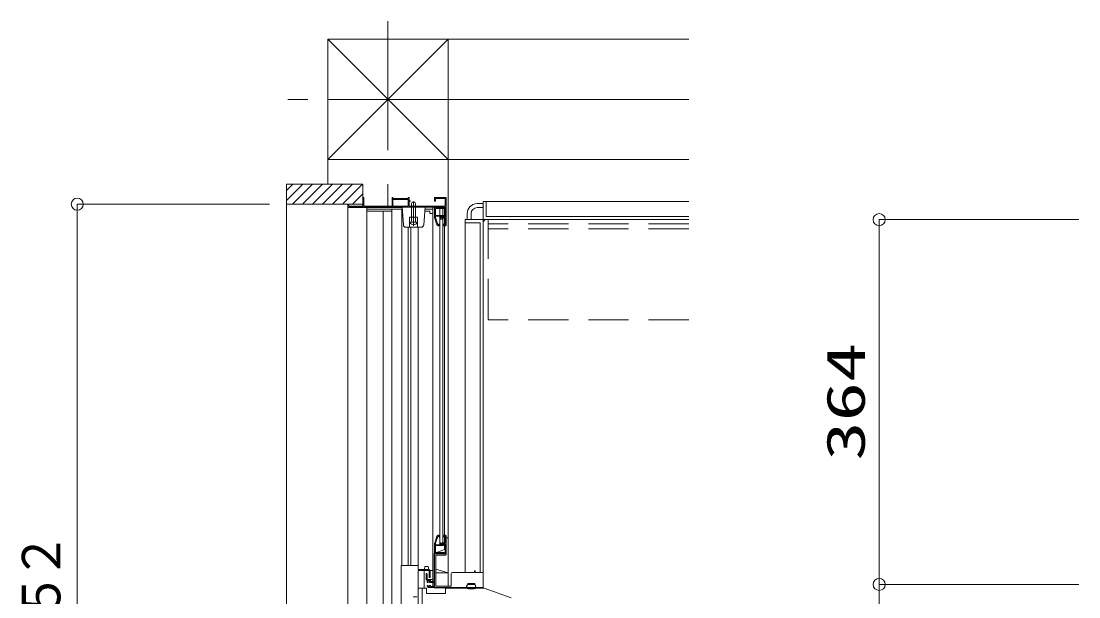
# Model space of a CAD drawing. Units: millimetres on the paper. Extents: x -305 to 305, y -152 to 152.
# Drawn here: x -228 to -175.2, y 47.3 to 76 of the extents above; entities that cross this region are included whole.
import ezdxf
from ezdxf.enums import TextEntityAlignment as Align

# ---------------------------------------------------------------- set-up
doc = ezdxf.new("R2010")
doc.units = ezdxf.units.MM
doc.linetypes.add('DASHED2', pattern=[3, 2, -1])
doc.linetypes.add('LONG_CHAIN', pattern=[21, 18, -1, 1, -1])
doc.layers.add('0-0_0', color=7, linetype='Continuous', lineweight=9)
doc.layers.add('0-1_VIEW0001', color=7, linetype='Continuous', lineweight=9)
doc.styles.add('ＭＳ ゴシック', font='')
doc.styles.get('ＭＳ ゴシック').set_extended_font_data('MS Gothic')

# ---------------------------------------------------------------- blocks, each defined once
blk = doc.blocks.new('_ORIGIN')
at = {"layer": '0-0_0'}
blk.add_line((0, 0), (-1, 0), dxfattribs=at)
blk.add_circle((0, 0), 0.5, dxfattribs=at)

msp = doc.modelspace()

# ---------------------------------------------------------------- linework, layer by layer
at = {"layer": '0-1_VIEW0001', "linetype": 'LONG_CHAIN'}
for p, q in [((-209.684, 75.998), (-209.684, 69.568)), ((-194.684, 72.093), (-214.683, 72.093)), ((-209.684, 67.868), (-209.684, 66.768))]:
    msp.add_line(p, q, dxfattribs=at)
at = {"layer": '0-1_VIEW0001'}
for p, q in [((-206.684, 75.092), (-212.684, 69.092)), ((-194.684, 75.092), (-212.684, 75.092)), ((-212.684, 75.092), (-212.684, 67.868)), ((-206.684, 69.092), (-212.683, 75.092)), ((-206.684, 75.092), (-206.684, 47.803)), ((-194.684, 69.092), (-212.684, 69.092)), ((-214.754, 67.052), (-213.939, 67.868)), ((-214.754, 67.868), (-214.754, 8.293)), ((-214.754, 67.868), (-210.934, 67.868)), ((-214.754, 67.547), (-214.434, 67.868)), ((-214.444, 66.868), (-213.444, 67.868)), ((-213.949, 66.868), (-212.949, 67.868)), ((-213.454, 66.868), (-212.454, 67.868)), ((-212.954, 66.868), (-211.954, 67.868)), ((-212.454, 66.868), (-211.454, 67.868)), ((-211.954, 66.868), (-210.954, 67.868)), ((-210.934, 66.768), (-210.934, 67.868)), ((-211.454, 66.868), (-210.934, 67.388)), ((-209.439, 67.193), (-209.484, 67.193)), ((-209.484, 67.193), (-209.484, 66.768)), ((-209.439, 67.143), (-209.439, 67.193)), ((-208.679, 67.098), (-209.439, 67.098)), ((-209.439, 67.098), (-209.439, 66.768)), ((-208.679, 66.768), (-208.679, 67.098)), ((-207.359, 67.193), (-207.359, 67.033)), ((-206.799, 67.193), (-207.359, 67.193)), ((-207.344, 67.018), (-207.334, 67.018)), ((-206.784, 65.818), (-206.784, 67.178)), ((-215.599, 66.868), (-225.183, 66.868)), ((-214.754, 66.868), (-210.934, 66.868)), ((-211.684, 66.693), (-211.684, 12.488)), ((-208.982, 66.693), (-211.684, 66.693)), ((-211.649, 66.868), (-211.669, 66.868)), ((-210.744, 66.693), (-210.744, 11.316)), ((-210.744, 66.623), (-208.979, 66.623)), ((-209.499, 66.523), (-210.744, 66.523)), ((-209.929, 30.468), (-209.929, 66.523)), ((-209.499, 66.623), (-209.499, 30.468)), ((-208.679, 66.768), (-209.439, 66.768)), ((-208.989, 48.843), (-208.989, 66.623)), ((-208.984, 66.718), (-208.918, 65.833)), ((-208.474, 66.968), (-208.509, 66.898)), ((-208.509, 66.038), (-208.509, 66.898)), ((-208.409, 65.793), (-208.409, 66.992)), ((-208.309, 66.038), (-208.309, 66.898)), ((-207.834, 66.718), (-207.9, 65.833)), ((-207.61, 66.523), (-207.849, 66.523)), ((-207.841, 66.623), (-207.444, 66.623)), ((-207.604, 66.398), (-207.604, 66.515)), ((-207.444, 66.718), (-207.444, 47.768)), ((-207.344, 66.718), (-207.324, 66.718)), ((-207.314, 66.718), (-207.314, 66.703)), ((-207.314, 66.703), (-206.932, 66.703)), ((-206.899, 66.658), (-207.314, 66.658)), ((-207.314, 66.658), (-207.314, 66.308)), ((-207.104, 49.873), (-207.104, 66.693)), ((-206.944, 66.693), (-206.944, 49.968)), ((-206.864, 49.643), (-206.864, 66.693)), ((-205.234, 66.893), (-204.934, 66.893)), ((-205.234, 66.693), (-204.934, 66.693)), ((-204.934, 66.993), (-194.684, 66.993)), ((-204.934, 66.118), (-204.934, 66.993)), ((-204.784, 66.243), (-204.784, 66.993)), ((-225.183, 9.893), (-225.183, 66.268)), ((-208.609, 66.218), (-208.209, 66.218)), ((-208.609, 65.718), (-208.609, 66.218)), ((-208.589, 65.968), (-208.229, 65.968)), ((-208.509, 66.038), (-208.502, 65.997)), ((-208.309, 66.038), (-208.316, 65.997)), ((-208.209, 65.718), (-208.209, 66.218)), ((-207.444, 66.398), (-207.604, 66.398)), ((-207.314, 66.308), (-206.996, 66.308)), ((-206.944, 66.118), (-207.104, 66.118)), ((-207.084, 66.198), (-207.084, 66.187)), ((-207.036, 66.241), (-207.072, 66.22)), ((-207.062, 66.174), (-207.016, 66.2)), ((-206.994, 66.248), (-207.011, 66.248)), ((-206.983, 66.237), (-207.004, 66.258)), ((-206.998, 66.198), (-206.972, 66.172)), ((-206.986, 66.303), (-206.972, 66.289)), ((-206.953, 66.217), (-206.977, 66.24)), ((-206.969, 66.233), (-206.973, 66.233)), ((-206.954, 66.287), (-206.92, 66.306)), ((-206.877, 66.278), (-206.95, 66.238)), ((-206.913, 66.308), (-206.884, 66.308)), ((-206.869, 66.293), (-206.869, 66.291)), ((-205.834, 66.093), (-205.834, 48.493)), ((-204.959, 66.093), (-205.834, 66.093)), ((-205.734, 66.393), (-205.734, 66.093)), ((-205.534, 66.393), (-205.534, 66.093)), ((-204.934, 66.068), (-204.934, 47.758)), ((-204.909, 66.093), (-194.684, 66.093)), ((-204.784, 66.243), (-194.684, 66.243)), ((-194.684, 66.093), (-204.784, 66.093)), ((-175.223, 66.093), (-185.183, 66.093)), ((-208.793, 65.718), (-208.025, 65.718)), ((-208.681, 48.843), (-208.681, 65.718)), ((-208.541, 65.718), (-208.541, 48.843)), ((-208.184, 65.719), (-208.184, 48.643)), ((-207.15, 65.793), (-207.197, 65.793)), ((-207.19, 65.838), (-207.169, 65.838)), ((-207.158, 65.842), (-207.122, 65.878)), ((-207.098, 65.838), (-207.139, 65.797)), ((-207.111, 65.883), (-207.109, 65.883)), ((-207.094, 65.868), (-207.094, 65.849)), ((-206.919, 65.868), (-206.944, 65.868)), ((-206.944, 65.853), (-206.944, 65.808)), ((-206.944, 65.793), (-206.809, 65.793)), ((-206.839, 65.843), (-206.894, 65.843)), ((-205.084, 65.943), (-205.834, 65.943)), ((-205.084, 65.943), (-205.084, 48.493)), ((-204.934, 65.943), (-204.934, 47.758)), ((-185.183, 48.493), (-185.183, 65.493)), ((-207.245, 50.308), (-207.354, 49.957)), ((-207.311, 49.944), (-207.204, 50.287)), ((-207.15, 50.343), (-207.197, 50.343)), ((-207.19, 50.298), (-207.169, 50.298)), ((-207.158, 50.293), (-207.122, 50.257)), ((-207.098, 50.297), (-207.139, 50.338)), ((-207.111, 50.253), (-207.109, 50.253)), ((-207.094, 50.268), (-207.094, 50.286)), ((-206.944, 50.283), (-206.944, 50.328)), ((-206.929, 50.343), (-206.809, 50.343)), ((-206.919, 50.268), (-206.929, 50.268)), ((-206.849, 50.293), (-206.894, 50.293)), ((-206.839, 49.978), (-206.839, 50.283)), ((-206.784, 50.318), (-206.784, 49.383)), ((-206.684, 50.218), (-206.784, 50.218)), ((-206.864, 49.643), (-207.384, 49.443)), ((-207.359, 49.927), (-207.359, 49.433)), ((-207.314, 49.888), (-207.314, 49.927)), ((-207.314, 49.493), (-207.314, 49.813)), ((-207.015, 49.873), (-207.299, 49.873)), ((-207.299, 49.828), (-206.996, 49.828)), ((-207.084, 49.937), (-207.084, 49.949)), ((-207.035, 49.894), (-207.071, 49.915)), ((-207.061, 49.962), (-207.016, 49.935)), ((-206.994, 49.888), (-207.01, 49.888)), ((-206.983, 49.898), (-207.004, 49.877)), ((-206.998, 49.937), (-206.972, 49.963)), ((-206.986, 49.832), (-206.972, 49.846)), ((-206.953, 49.918), (-206.976, 49.895)), ((-206.969, 49.903), (-206.973, 49.903)), ((-206.961, 49.968), (-206.849, 49.968)), ((-206.954, 49.848), (-206.92, 49.83)), ((-206.877, 49.857), (-206.95, 49.898)), ((-206.849, 49.923), (-206.943, 49.923)), ((-206.913, 49.828), (-206.884, 49.828)), ((-206.869, 49.843), (-206.869, 49.844)), ((-206.839, 49.428), (-206.839, 49.913)), ((-207.384, 47.718), (-207.384, 49.443)), ((-207.359, 48.038), (-207.359, 49.403)), ((-207.344, 49.418), (-207.324, 49.418)), ((-207.344, 49.418), (-206.849, 49.418)), ((-206.899, 49.478), (-207.299, 49.478)), ((-207.299, 49.358), (-207.299, 47.803)), ((-206.809, 49.358), (-207.299, 49.358)), ((-207.298, 49.433), (-206.932, 49.433)), ((-209.034, 48.801), (-209.034, 29.088)), ((-208.994, 48.843), (-208.184, 48.843)), ((-208.184, 48.643), (-207.633, 48.643)), ((-208.184, 48.593), (-207.444, 48.593)), ((-208.184, 48.593), (-208.184, 28.518)), ((-207.884, 48.593), (-207.884, 47.708)), ((-207.866, 48.658), (-207.861, 48.683)), ((-207.866, 48.658), (-207.866, 48.593)), ((-207.861, 48.683), (-207.847, 48.755)), ((-207.847, 48.755), (-207.841, 48.783)), ((-207.671, 48.755), (-207.656, 48.683)), ((-207.656, 48.683), (-207.651, 48.658)), ((-207.651, 48.658), (-207.651, 48.593)), ((-207.633, 48.258), (-207.633, 48.578)), ((-207.583, 48.593), (-207.583, 48.258)), ((-207.299, 48.647), (-206.684, 48.468)), ((-205.374, 48.508), (-205.374, 48.558)), ((-205.364, 48.568), (-205.344, 48.568)), ((-205.334, 48.558), (-205.334, 48.508)), ((-207.784, 48.153), (-207.784, 48.428)), ((-207.756, 48.435), (-207.736, 48.401)), ((-207.734, 48.393), (-207.734, 48.158)), ((-207.734, 48.003), (-207.734, 48.089)), ((-207.719, 48.143), (-207.444, 48.143)), ((-207.684, 48.083), (-207.684, 48.003)), ((-207.619, 48.093), (-207.674, 48.093)), ((-207.598, 48.243), (-207.618, 48.243)), ((-207.609, 48.003), (-207.609, 48.083)), ((-207.559, 48.128), (-207.559, 48.048)), ((-207.549, 48.038), (-207.359, 48.038)), ((-206.684, 48.468), (-207.299, 48.468)), ((-206.534, 47.803), (-206.534, 48.443)), ((-206.484, 48.493), (-205.389, 48.493)), ((-205.319, 48.493), (-204.984, 48.493)), ((-204.934, 48.443), (-204.934, 47.758)), ((-207.759, 47.708), (-208.184, 47.708)), ((-207.984, 11.291), (-207.984, 47.708)), ((-207.734, 47.793), (-207.734, 47.823)), ((-207.699, 47.988), (-207.719, 47.988)), ((-207.719, 47.838), (-207.699, 47.838)), ((-207.684, 47.823), (-207.684, 47.793)), ((-204.949, 47.743), (-207.684, 47.743)), ((-207.674, 47.783), (-207.619, 47.783)), ((-207.609, 47.793), (-207.609, 47.823)), ((-207.594, 47.838), (-207.584, 47.838)), ((-207.569, 47.823), (-207.569, 47.803)), ((-207.359, 47.793), (-207.559, 47.793)), ((-207.384, 47.768), (-207.444, 47.768)), ((-207.299, 47.803), (-206.534, 47.803)), ((-206.822, 47.708), (-204.916, 47.708)), ((-206.822, 47.708), (-206.822, 47.443)), ((-205.834, 47.743), (-205.834, 47.723)), ((-205.709, 47.893), (-205.768, 47.814)), ((-205.751, 47.758), (-205.751, 47.777)), ((-205.709, 47.943), (-205.709, 47.893)), ((-205.709, 47.943), (-205.359, 47.943)), ((-205.359, 47.893), (-205.709, 47.893)), ((-205.359, 47.943), (-205.359, 47.893)), ((-205.359, 47.893), (-205.299, 47.814)), ((-205.316, 47.758), (-205.316, 47.777)), ((-205.234, 47.743), (-205.234, 47.723)), ((-204.883, 47.702), (-203.532, 47.219)), ((-175.223, 47.893), (-185.183, 47.893)), ((-175.223, 47.893), (-185.183, 47.893)), ((-208.249, 47.273), (-208.409, 47.273)), ((-185.183, 9.893), (-185.183, 47.293))]:
    msp.add_line(p, q, dxfattribs=at)
at = {"layer": '0-1_VIEW0001', "color": 6, "linetype": 'DASHED2'}
for p, q in [((-204.684, 61.143), (-204.684, 66.093)), ((-194.684, 65.893), (-204.684, 65.893)), ((-194.684, 65.643), (-204.684, 65.643)), ((-194.684, 61.093), (-204.684, 61.093))]:
    msp.add_line(p, q, dxfattribs=at)
at = {"layer": '0-1_VIEW0001'}
for points in [[(-209.484, 66.768), (-210.889, 66.768), (-210.889, 67.193), (-210.934, 67.193)], [(-208.679, 67.193), (-208.679, 67.143), (-209.439, 67.143)], [(-208.634, 67.038), (-208.634, 67.193), (-208.679, 67.193)], [(-206.839, 67.148), (-206.839, 66.768), (-208.634, 66.768), (-208.634, 66.993), (-208.584, 66.993)], [(-208.584, 66.993), (-208.584, 67.038), (-208.634, 67.038)], [(-207.359, 67.033), (-207.355, 67.022), (-207.344, 67.018)], [(-207.334, 67.018), (-207.323, 67.022), (-207.319, 67.033)], [(-207.319, 67.033), (-207.319, 67.148), (-206.839, 67.148)], [(-206.784, 67.178), (-206.788, 67.188), (-206.799, 67.193)], [(-211.684, 66.868), (-211.684, 66.718), (-206.839, 66.718), (-206.839, 66.213), (-206.943, 66.213)], [(-210.934, 66.768), (-211.634, 66.768), (-211.634, 66.868)], [(-208.309, 66.898), (-208.344, 66.968), (-208.474, 66.968)], [(-207.61, 66.523), (-207.608, 66.523), (-207.606, 66.522), (-207.604, 66.519), (-207.604, 66.517), (-207.604, 66.515)], [(-207.245, 65.828), (-207.359, 66.193), (-207.359, 66.718)], [(-206.932, 66.703), (-206.926, 66.704), (-206.921, 66.708)], [(-206.921, 66.708), (-206.871, 66.7), (-206.899, 66.658)], [(-207.015, 66.263), (-207.314, 66.263), (-207.314, 66.2), (-207.204, 65.848)], [(-207.072, 66.22), (-207.081, 66.211), (-207.084, 66.198)], [(-207.084, 66.187), (-207.077, 66.174), (-207.062, 66.174)], [(-207.011, 66.248), (-207.024, 66.246), (-207.036, 66.241)], [(-207.016, 66.2), (-207.007, 66.202), (-206.998, 66.198)], [(-207.004, 66.258), (-207.009, 66.261), (-207.015, 66.263)], [(-206.996, 66.308), (-206.991, 66.306), (-206.986, 66.303)], [(-206.977, 66.24), (-206.985, 66.246), (-206.994, 66.248)], [(-206.973, 66.233), (-206.978, 66.234), (-206.983, 66.237)], [(-206.972, 66.289), (-206.963, 66.285), (-206.954, 66.287)], [(-206.972, 66.172), (-206.967, 66.169), (-206.961, 66.168)], [(-206.95, 66.238), (-206.959, 66.234), (-206.969, 66.233)], [(-206.961, 66.168), (-206.839, 66.168), (-206.839, 65.843)], [(-206.943, 66.213), (-206.949, 66.214), (-206.953, 66.217)], [(-206.92, 66.306), (-206.916, 66.307), (-206.913, 66.308)], [(-206.884, 66.308), (-206.873, 66.303), (-206.869, 66.293)], [(-206.869, 66.291), (-206.871, 66.284), (-206.877, 66.278)], [(-207.197, 65.793), (-207.227, 65.802), (-207.245, 65.828)], [(-207.204, 65.848), (-207.199, 65.841), (-207.19, 65.838)], [(-207.169, 65.838), (-207.163, 65.839), (-207.158, 65.842)], [(-207.139, 65.797), (-207.144, 65.794), (-207.15, 65.793)], [(-207.122, 65.878), (-207.117, 65.881), (-207.111, 65.883)], [(-207.109, 65.883), (-207.098, 65.878), (-207.094, 65.868)], [(-207.094, 65.849), (-207.095, 65.843), (-207.098, 65.838)], [(-206.894, 65.843), (-206.901, 65.846), (-206.904, 65.853), (-206.908, 65.863), (-206.919, 65.868)], [(-206.809, 65.793), (-206.791, 65.8), (-206.784, 65.818)], [(-207.197, 50.343), (-207.227, 50.333), (-207.245, 50.308)], [(-207.204, 50.287), (-207.199, 50.295), (-207.19, 50.298)], [(-207.169, 50.298), (-207.163, 50.297), (-207.158, 50.293)], [(-207.139, 50.338), (-207.144, 50.342), (-207.15, 50.343)], [(-207.122, 50.257), (-207.117, 50.254), (-207.111, 50.253)], [(-207.109, 50.253), (-207.098, 50.257), (-207.094, 50.268)], [(-207.094, 50.286), (-207.095, 50.292), (-207.098, 50.297)], [(-206.944, 50.328), (-206.939, 50.338), (-206.929, 50.343)], [(-206.929, 50.268), (-206.939, 50.272), (-206.944, 50.283)], [(-206.894, 50.293), (-206.901, 50.29), (-206.904, 50.283), (-206.908, 50.272), (-206.919, 50.268)], [(-206.839, 50.283), (-206.842, 50.29), (-206.849, 50.293)], [(-206.809, 50.343), (-206.791, 50.335), (-206.784, 50.318)], [(-207.354, 49.957), (-207.358, 49.942), (-207.359, 49.927)], [(-207.314, 49.927), (-207.313, 49.936), (-207.311, 49.944)], [(-207.299, 49.873), (-207.309, 49.877), (-207.314, 49.888)], [(-207.314, 49.813), (-207.309, 49.823), (-207.299, 49.828)], [(-207.084, 49.949), (-207.076, 49.962), (-207.061, 49.962)], [(-207.071, 49.915), (-207.08, 49.925), (-207.084, 49.937)], [(-207.01, 49.888), (-207.023, 49.889), (-207.035, 49.894)], [(-207.016, 49.935), (-207.006, 49.933), (-206.998, 49.937)], [(-207.004, 49.877), (-207.009, 49.874), (-207.015, 49.873)], [(-206.996, 49.828), (-206.991, 49.829), (-206.986, 49.832)], [(-206.976, 49.895), (-206.985, 49.89), (-206.994, 49.888)], [(-206.973, 49.903), (-206.978, 49.902), (-206.983, 49.898)], [(-206.972, 49.963), (-206.967, 49.967), (-206.961, 49.968)], [(-206.972, 49.846), (-206.963, 49.85), (-206.954, 49.848)], [(-206.95, 49.898), (-206.959, 49.901), (-206.969, 49.903)], [(-206.943, 49.923), (-206.948, 49.922), (-206.953, 49.918)], [(-206.92, 49.83), (-206.916, 49.828), (-206.913, 49.828)], [(-206.884, 49.828), (-206.873, 49.832), (-206.869, 49.843)], [(-206.869, 49.844), (-206.871, 49.851), (-206.877, 49.857)], [(-206.849, 49.968), (-206.842, 49.971), (-206.839, 49.978)], [(-206.839, 49.913), (-206.842, 49.92), (-206.849, 49.923)], [(-207.359, 49.433), (-207.354, 49.422), (-207.344, 49.418)], [(-207.359, 49.403), (-207.354, 49.413), (-207.344, 49.418)], [(-207.324, 49.418), (-207.316, 49.42), (-207.311, 49.425), (-207.305, 49.431), (-207.298, 49.433)], [(-207.299, 49.478), (-207.309, 49.482), (-207.314, 49.493)], [(-206.932, 49.433), (-206.926, 49.431), (-206.921, 49.428)], [(-206.921, 49.428), (-206.871, 49.435), (-206.899, 49.478)], [(-206.849, 49.418), (-206.842, 49.421), (-206.839, 49.428)], [(-206.784, 49.383), (-206.791, 49.365), (-206.809, 49.358)], [(-207.671, 48.755), (-207.676, 48.783), (-207.841, 48.783)], [(-205.374, 48.558), (-205.371, 48.565), (-205.364, 48.568)], [(-205.344, 48.568), (-205.337, 48.565), (-205.334, 48.558)], [(-207.784, 48.428), (-207.773, 48.442), (-207.756, 48.435)], [(-207.734, 48.089), (-207.737, 48.099), (-207.745, 48.104), (-207.773, 48.122), (-207.784, 48.153)], [(-207.736, 48.401), (-207.734, 48.397), (-207.734, 48.393)], [(-207.734, 48.158), (-207.729, 48.147), (-207.719, 48.143)], [(-207.674, 48.093), (-207.681, 48.09), (-207.684, 48.083)], [(-207.609, 48.083), (-207.612, 48.09), (-207.619, 48.093)], [(-207.574, 48.143), (-207.563, 48.138), (-207.559, 48.128)], [(-207.559, 48.048), (-207.556, 48.041), (-207.549, 48.038)], [(-206.534, 48.443), (-206.519, 48.478), (-206.484, 48.493)], [(-205.389, 48.493), (-205.378, 48.497), (-205.374, 48.508)], [(-205.334, 48.508), (-205.329, 48.497), (-205.319, 48.493)], [(-204.984, 48.493), (-204.948, 48.478), (-204.934, 48.443)], [(-207.759, 47.708), (-207.759, 47.443), (-206.822, 47.443)], [(-207.719, 47.988), (-207.729, 47.992), (-207.734, 48.003)], [(-207.734, 47.823), (-207.729, 47.833), (-207.719, 47.838)], [(-207.684, 47.743), (-207.719, 47.757), (-207.734, 47.793)], [(-207.684, 48.003), (-207.688, 47.992), (-207.699, 47.988)], [(-207.699, 47.838), (-207.688, 47.833), (-207.684, 47.823)], [(-207.684, 47.793), (-207.681, 47.786), (-207.674, 47.783)], [(-207.619, 47.783), (-207.612, 47.786), (-207.609, 47.793)], [(-207.594, 47.988), (-207.604, 47.992), (-207.609, 48.003)], [(-207.609, 47.823), (-207.604, 47.833), (-207.594, 47.838)], [(-207.359, 47.793), (-207.359, 47.988), (-207.594, 47.988)], [(-207.584, 47.838), (-207.573, 47.833), (-207.569, 47.823)], [(-207.569, 47.803), (-207.566, 47.796), (-207.559, 47.793)], [(-204.934, 47.708), (-204.934, 47.718), (-207.384, 47.718)], [(-204.934, 47.758), (-204.938, 47.747), (-204.949, 47.743)]]:
    msp.add_lwpolyline(points, dxfattribs=at)
for centre, radius, start, end in [((-205.234, 66.393), 0.5, 90, 180), ((-205.234, 66.393), 0.3, 90, 180), ((-208.589, 65.96), 0.0077, 90, 207.281), ((-208.409, 66.053), 0.21, 207.281, 332.719), ((-208.526, 65.993), 0.025, 270, 10.091), ((-208.292, 65.993), 0.025, 169.909, 270), ((-208.229, 65.96), 0.0077, 332.719, 90), ((-204.959, 66.068), 0.025, 0, 90), ((-204.909, 66.118), 0.025, 180, 270), ((-204.784, 65.943), 0.15, 90, 180), ((-208.793, 65.843), 0.125, 184.2892, 270), ((-208.025, 65.843), 0.125, 270, 355.7108), ((-208.994, 48.803), 0.04, 90, 180), ((-207.648, 48.578), 0.015, 0, 90), ((-207.633, 48.593), 0.05, 0, 90), ((-207.618, 48.258), 0.015, 180, 270), ((-207.598, 48.258), 0.015, 270, 0), ((-205.809, 47.723), 0.025, 180, 257.576), ((-205.534, 48.971), 1.303, 257.576, 282.424), ((-205.756, 47.805), 0.015, 142.8391, 250.5288), ((-205.766, 47.758), 0.015, 270, 0), ((-205.766, 47.777), 0.015, 0, 70.5288), ((-205.301, 47.777), 0.015, 109.4712, 180), ((-205.301, 47.758), 0.015, 180, 270), ((-205.311, 47.805), 0.015, 289.4712, 37.1609), ((-205.259, 47.723), 0.025, 282.424, 0), ((-204.916, 47.608), 0.1, 70.3462, 90), ((-208.409, 47.263), 0.01, 90, 180), ((-208.249, 47.263), 0.01, 0, 90)]:
    msp.add_arc(centre, radius, start, end, dxfattribs=at)
at = {"layer": '0-1_VIEW0001', "color": 6, "linetype": 'DASHED2'}
msp.add_arc((-204.634, 61.143), 0.05, 180, 270, dxfattribs=at)

# ---------------------------------------------------------------- block references
at = {"layer": '0-1_VIEW0001', "xscale": 0.6, "yscale": 0.6}
for p, rotation in [((-225.183, 66.868), 90), ((-185.183, 66.093), 90), ((-185.183, 47.893), 270), ((-185.183, 47.893), 90)]:
    msp.add_blockref('_ORIGIN', p, dxfattribs=dict(at, rotation=rotation))

# ---------------------------------------------------------------- texts
at = {"layer": '0-1_VIEW0001', "style": 'ＭＳ ゴシック'}
for s, width, p in [('364', 1.5, (-185.322, 54.067)), ('２', 0.9, (-225.449, 48.123)), ('５', 0.9, (-225.449, 46.135))]:
    msp.add_text(s, height=1.921, rotation=90, dxfattribs=dict(at, width=width)).set_placement(p, align=Align.BOTTOM_LEFT)

doc.saveas('drawing.dxf')
